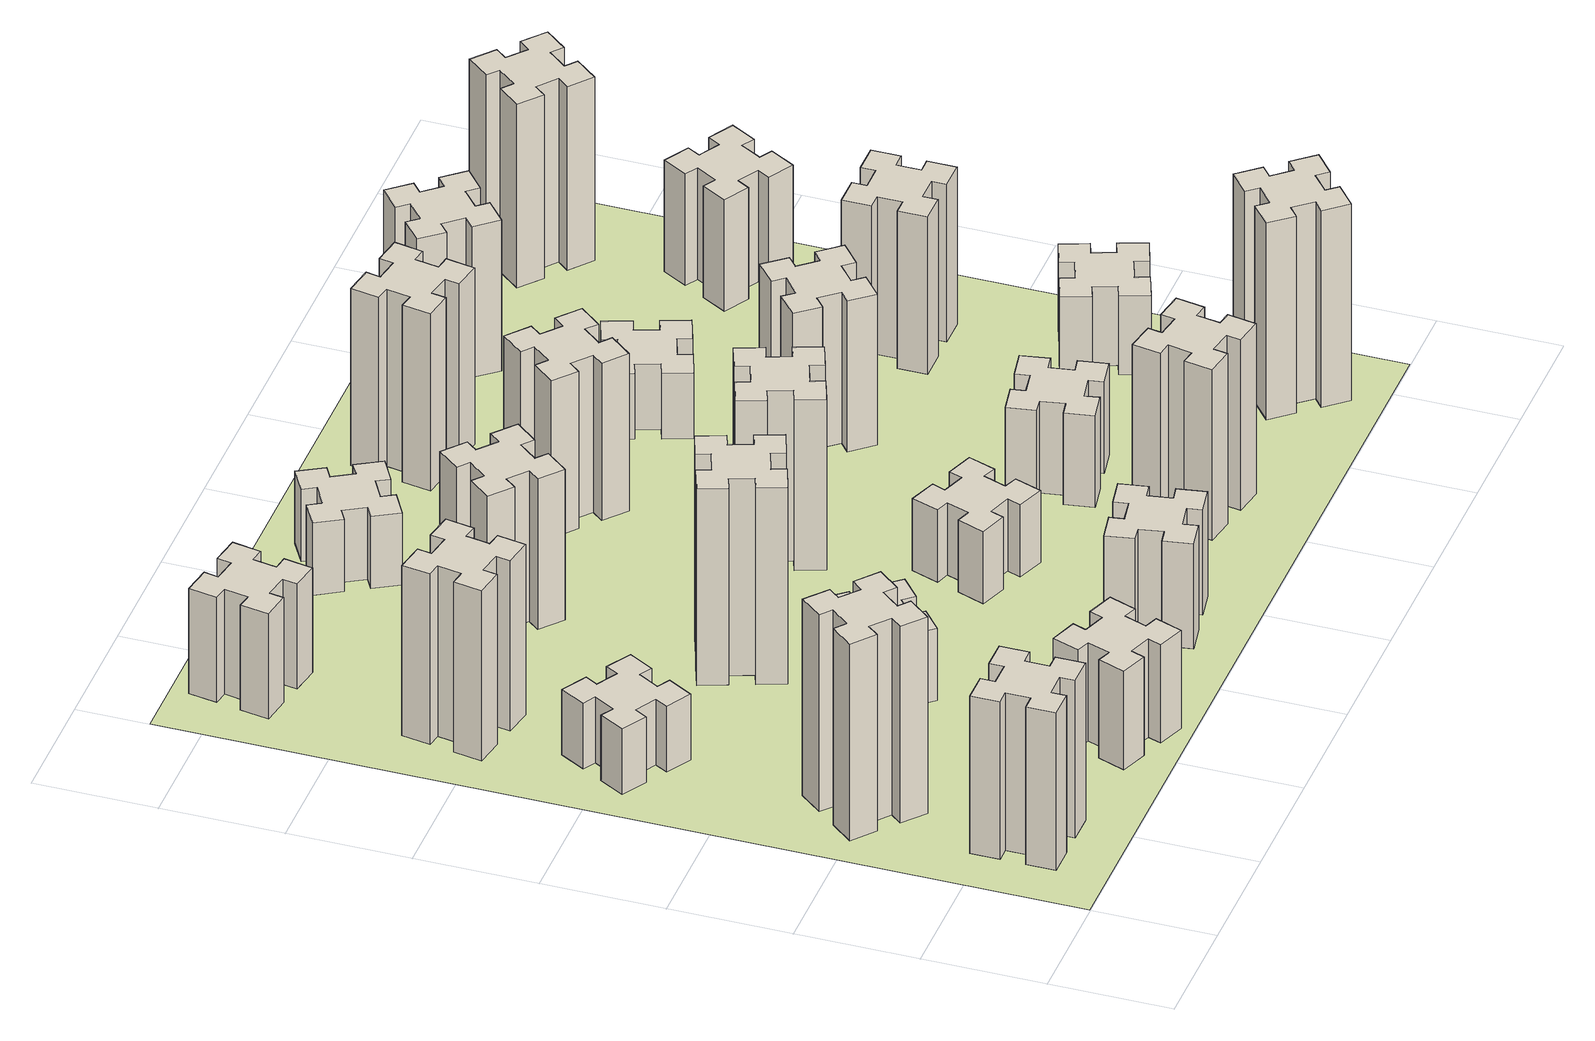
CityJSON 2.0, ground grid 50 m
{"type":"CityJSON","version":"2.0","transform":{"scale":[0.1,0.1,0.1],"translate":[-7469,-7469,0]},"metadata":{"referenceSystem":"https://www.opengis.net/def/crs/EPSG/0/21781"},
"CityObjects":{
"building1":{"type":"Building","attributes":{"class":"1000","function":"1000","usage":"1000","yearOfConstruction":2016,"roofType":"1000","measuredHeight":72,"storeysAboveGround":30,"storeysBelowGround":0},"geometry":[{"type":"Solid","lod":"1","boundaries":[[[[0,1,2,3,4,5,6,7,8,9,10,11,12,13,14,15,16,17,18,19]],[[17,16,20,21]],[[16,15,22,20]],[[15,14,23,22]],[[14,13,24,23]],[[13,12,25,24]],[[12,11,26,25]],[[11,10,27,26]],[[10,9,28,27]],[[9,8,29,28]],[[8,7,30,29]],[[7,6,31,30]],[[6,5,32,31]],[[5,4,33,32]],[[4,3,34,33]],[[3,2,35,34]],[[2,1,36,35]],[[1,0,37,36]],[[0,19,38,37]],[[19,18,39,38]],[[18,17,21,39]],[[24,25,26,27,28,29,30,31,32,33,34,35,36,37,38,39,21,20,22,23]]]]}]},
"building2":{"type":"Building","attributes":{"class":"1000","function":"1000","usage":"1000","yearOfConstruction":2016,"roofType":"1000","measuredHeight":90,"storeysAboveGround":30,"storeysBelowGround":0},"geometry":[{"type":"Solid","lod":"1","boundaries":[[[[40,41,42,43,44,45,46,47,48,49,50,51,52,53,54,55,56,57,58,59]],[[57,56,60,61]],[[56,55,62,60]],[[55,54,63,62]],[[54,53,64,63]],[[53,52,65,64]],[[52,51,66,65]],[[51,50,67,66]],[[50,49,68,67]],[[49,48,69,68]],[[48,47,70,69]],[[47,46,71,70]],[[46,45,72,71]],[[45,44,73,72]],[[44,43,74,73]],[[43,42,75,74]],[[42,41,76,75]],[[41,40,77,76]],[[40,59,78,77]],[[59,58,79,78]],[[58,57,61,79]],[[64,65,66,67,68,69,70,71,72,73,74,75,76,77,78,79,61,60,62,63]]]]}]},
"building3":{"type":"Building","attributes":{"class":"1000","function":"1000","usage":"1000","yearOfConstruction":2016,"roofType":"1000","measuredHeight":30,"storeysAboveGround":30,"storeysBelowGround":0},"geometry":[{"type":"Solid","lod":"1","boundaries":[[[[80,81,82,83,84,85,86,87,88,89,90,91,92,93,94,95,96,97,98,99]],[[97,96,100,101]],[[96,95,102,100]],[[95,94,103,102]],[[94,93,104,103]],[[93,92,105,104]],[[92,91,106,105]],[[91,90,107,106]],[[90,89,108,107]],[[89,88,109,108]],[[88,87,110,109]],[[87,86,111,110]],[[86,85,112,111]],[[85,84,113,112]],[[84,83,114,113]],[[83,82,115,114]],[[82,81,116,115]],[[81,80,117,116]],[[80,99,118,117]],[[99,98,119,118]],[[98,97,101,119]],[[104,105,106,107,108,109,110,111,112,113,114,115,116,117,118,119,101,100,102,103]]]]}]},
"building4":{"type":"Building","attributes":{"class":"1000","function":"1000","usage":"1000","yearOfConstruction":2016,"roofType":"1000","measuredHeight":78,"storeysAboveGround":30,"storeysBelowGround":0},"geometry":[{"type":"Solid","lod":"1","boundaries":[[[[120,121,122,123,124,125,126,127,128,129,130,131,132,133,134,135,136,137,138,139]],[[137,136,140,141]],[[136,135,142,140]],[[135,134,143,142]],[[134,133,144,143]],[[133,132,145,144]],[[132,131,146,145]],[[131,130,147,146]],[[130,129,148,147]],[[129,128,149,148]],[[128,127,150,149]],[[127,126,151,150]],[[126,125,152,151]],[[125,124,153,152]],[[124,123,154,153]],[[123,122,155,154]],[[122,121,156,155]],[[121,120,157,156]],[[120,139,158,157]],[[139,138,159,158]],[[138,137,141,159]],[[144,145,146,147,148,149,150,151,152,153,154,155,156,157,158,159,141,140,142,143]]]]}]},
"building5":{"type":"Building","attributes":{"class":"1000","function":"1000","usage":"1000","yearOfConstruction":2016,"roofType":"1000","measuredHeight":45,"storeysAboveGround":30,"storeysBelowGround":0},"geometry":[{"type":"Solid","lod":"1","boundaries":[[[[160,161,162,163,164,165,166,167,168,169,170,171,172,173,174,175,176,177,178,179]],[[177,176,180,181]],[[176,175,182,180]],[[175,174,183,182]],[[174,173,184,183]],[[173,172,185,184]],[[172,171,186,185]],[[171,170,187,186]],[[170,169,188,187]],[[169,168,189,188]],[[168,167,190,189]],[[167,166,191,190]],[[166,165,192,191]],[[165,164,193,192]],[[164,163,194,193]],[[163,162,195,194]],[[162,161,196,195]],[[161,160,197,196]],[[160,179,198,197]],[[179,178,199,198]],[[178,177,181,199]],[[184,185,186,187,188,189,190,191,192,193,194,195,196,197,198,199,181,180,182,183]]]]}]},
"building6":{"type":"Building","attributes":{"class":"1000","function":"1000","usage":"1000","yearOfConstruction":2016,"roofType":"1000","measuredHeight":48,"storeysAboveGround":30,"storeysBelowGround":0},"geometry":[{"type":"Solid","lod":"1","boundaries":[[[[200,201,202,203,204,205,206,207,208,209,210,211,212,213,214,215,216,217,218,219]],[[217,216,220,221]],[[216,215,222,220]],[[215,214,223,222]],[[214,213,224,223]],[[213,212,225,224]],[[212,211,226,225]],[[211,210,227,226]],[[210,209,228,227]],[[209,208,229,228]],[[208,207,230,229]],[[207,206,231,230]],[[206,205,232,231]],[[205,204,233,232]],[[204,203,234,233]],[[203,202,235,234]],[[202,201,236,235]],[[201,200,237,236]],[[200,219,238,237]],[[219,218,239,238]],[[218,217,221,239]],[[224,225,226,227,228,229,230,231,232,233,234,235,236,237,238,239,221,220,222,223]]]]}]},
"building7":{"type":"Building","attributes":{"class":"1000","function":"1000","usage":"1000","yearOfConstruction":2016,"roofType":"1000","measuredHeight":33,"storeysAboveGround":30,"storeysBelowGround":0},"geometry":[{"type":"Solid","lod":"1","boundaries":[[[[240,241,242,243,244,245,246,247,248,249,250,251,252,253,254,255,256,257,258,259]],[[257,256,260,261]],[[256,255,262,260]],[[255,254,263,262]],[[254,253,264,263]],[[253,252,265,264]],[[252,251,266,265]],[[251,250,267,266]],[[250,249,268,267]],[[249,248,269,268]],[[248,247,270,269]],[[247,246,271,270]],[[246,245,272,271]],[[245,244,273,272]],[[244,243,274,273]],[[243,242,275,274]],[[242,241,276,275]],[[241,240,277,276]],[[240,259,278,277]],[[259,258,279,278]],[[258,257,261,279]],[[264,265,266,267,268,269,270,271,272,273,274,275,276,277,278,279,261,260,262,263]]]]}]},
"building8":{"type":"Building","attributes":{"class":"1000","function":"1000","usage":"1000","yearOfConstruction":2016,"roofType":"1000","measuredHeight":90,"storeysAboveGround":30,"storeysBelowGround":0},"geometry":[{"type":"Solid","lod":"1","boundaries":[[[[280,281,282,283,284,285,286,287,288,289,290,291,292,293,294,295,296,297,298,299]],[[297,296,300,301]],[[296,295,302,300]],[[295,294,303,302]],[[294,293,304,303]],[[293,292,305,304]],[[292,291,306,305]],[[291,290,307,306]],[[290,289,308,307]],[[289,288,309,308]],[[288,287,310,309]],[[287,286,311,310]],[[286,285,312,311]],[[285,284,313,312]],[[284,283,314,313]],[[283,282,315,314]],[[282,281,316,315]],[[281,280,317,316]],[[280,299,318,317]],[[299,298,319,318]],[[298,297,301,319]],[[304,305,306,307,308,309,310,311,312,313,314,315,316,317,318,319,301,300,302,303]]]]}]},
"building9":{"type":"Building","attributes":{"class":"1000","function":"1000","usage":"1000","yearOfConstruction":2016,"roofType":"1000","measuredHeight":69,"storeysAboveGround":30,"storeysBelowGround":0},"geometry":[{"type":"Solid","lod":"1","boundaries":[[[[320,321,322,323,324,325,326,327,328,329,330,331,332,333,334,335,336,337,338,339]],[[337,336,340,341]],[[336,335,342,340]],[[335,334,343,342]],[[334,333,344,343]],[[333,332,345,344]],[[332,331,346,345]],[[331,330,347,346]],[[330,329,348,347]],[[329,328,349,348]],[[328,327,350,349]],[[327,326,351,350]],[[326,325,352,351]],[[325,324,353,352]],[[324,323,354,353]],[[323,322,355,354]],[[322,321,356,355]],[[321,320,357,356]],[[320,339,358,357]],[[339,338,359,358]],[[338,337,341,359]],[[344,345,346,347,348,349,350,351,352,353,354,355,356,357,358,359,341,340,342,343]]]]}]},
"building10":{"type":"Building","attributes":{"class":"1000","function":"1000","usage":"1000","yearOfConstruction":2016,"roofType":"1000","measuredHeight":48,"storeysAboveGround":30,"storeysBelowGround":0},"geometry":[{"type":"Solid","lod":"1","boundaries":[[[[360,361,362,363,364,365,366,367,368,369,370,371,372,373,374,375,376,377,378,379]],[[377,376,380,381]],[[376,375,382,380]],[[375,374,383,382]],[[374,373,384,383]],[[373,372,385,384]],[[372,371,386,385]],[[371,370,387,386]],[[370,369,388,387]],[[369,368,389,388]],[[368,367,390,389]],[[367,366,391,390]],[[366,365,392,391]],[[365,364,393,392]],[[364,363,394,393]],[[363,362,395,394]],[[362,361,396,395]],[[361,360,397,396]],[[360,379,398,397]],[[379,378,399,398]],[[378,377,381,399]],[[384,385,386,387,388,389,390,391,392,393,394,395,396,397,398,399,381,380,382,383]]]]}]},
"building11":{"type":"Building","attributes":{"class":"1000","function":"1000","usage":"1000","yearOfConstruction":2016,"roofType":"1000","measuredHeight":33,"storeysAboveGround":30,"storeysBelowGround":0},"geometry":[{"type":"Solid","lod":"1","boundaries":[[[[400,401,402,403,404,405,406,407,408,409,410,411,412,413,414,415,416,417,418,419]],[[417,416,420,421]],[[416,415,422,420]],[[415,414,423,422]],[[414,413,424,423]],[[413,412,425,424]],[[412,411,426,425]],[[411,410,427,426]],[[410,409,428,427]],[[409,408,429,428]],[[408,407,430,429]],[[407,406,431,430]],[[406,405,432,431]],[[405,404,433,432]],[[404,403,434,433]],[[403,402,435,434]],[[402,401,436,435]],[[401,400,437,436]],[[400,419,438,437]],[[419,418,439,438]],[[418,417,421,439]],[[424,425,426,427,428,429,430,431,432,433,434,435,436,437,438,439,421,420,422,423]]]]}]},
"building12":{"type":"Building","attributes":{"class":"1000","function":"1000","usage":"1000","yearOfConstruction":2016,"roofType":"1000","measuredHeight":33,"storeysAboveGround":30,"storeysBelowGround":0},"geometry":[{"type":"Solid","lod":"1","boundaries":[[[[440,441,442,443,444,445,446,447,448,449,450,451,452,453,454,455,456,457,458,459]],[[457,456,460,461]],[[456,455,462,460]],[[455,454,463,462]],[[454,453,464,463]],[[453,452,465,464]],[[452,451,466,465]],[[451,450,467,466]],[[450,449,468,467]],[[449,448,469,468]],[[448,447,470,469]],[[447,446,471,470]],[[446,445,472,471]],[[445,444,473,472]],[[444,443,474,473]],[[443,442,475,474]],[[442,441,476,475]],[[441,440,477,476]],[[440,459,478,477]],[[459,458,479,478]],[[458,457,461,479]],[[464,465,466,467,468,469,470,471,472,473,474,475,476,477,478,479,461,460,462,463]]]]}]},
"building13":{"type":"Building","attributes":{"class":"1000","function":"1000","usage":"1000","yearOfConstruction":2016,"roofType":"1000","measuredHeight":78,"storeysAboveGround":30,"storeysBelowGround":0},"geometry":[{"type":"Solid","lod":"1","boundaries":[[[[480,481,482,483,484,485,486,487,488,489,490,491,492,493,494,495,496,497,498,499]],[[497,496,500,501]],[[496,495,502,500]],[[495,494,503,502]],[[494,493,504,503]],[[493,492,505,504]],[[492,491,506,505]],[[491,490,507,506]],[[490,489,508,507]],[[489,488,509,508]],[[488,487,510,509]],[[487,486,511,510]],[[486,485,512,511]],[[485,484,513,512]],[[484,483,514,513]],[[483,482,515,514]],[[482,481,516,515]],[[481,480,517,516]],[[480,499,518,517]],[[499,498,519,518]],[[498,497,501,519]],[[504,505,506,507,508,509,510,511,512,513,514,515,516,517,518,519,501,500,502,503]]]]}]},
"building14":{"type":"Building","attributes":{"class":"1000","function":"1000","usage":"1000","yearOfConstruction":2016,"roofType":"1000","measuredHeight":72,"storeysAboveGround":30,"storeysBelowGround":0},"geometry":[{"type":"Solid","lod":"1","boundaries":[[[[520,521,522,523,524,525,526,527,528,529,530,531,532,533,534,535,536,537,538,539]],[[537,536,540,541]],[[536,535,542,540]],[[535,534,543,542]],[[534,533,544,543]],[[533,532,545,544]],[[532,531,546,545]],[[531,530,547,546]],[[530,529,548,547]],[[529,528,549,548]],[[528,527,550,549]],[[527,526,551,550]],[[526,525,552,551]],[[525,524,553,552]],[[524,523,554,553]],[[523,522,555,554]],[[522,521,556,555]],[[521,520,557,556]],[[520,539,558,557]],[[539,538,559,558]],[[538,537,541,559]],[[544,545,546,547,548,549,550,551,552,553,554,555,556,557,558,559,541,540,542,543]]]]}]},
"building15":{"type":"Building","attributes":{"class":"1000","function":"1000","usage":"1000","yearOfConstruction":2016,"roofType":"1000","measuredHeight":78,"storeysAboveGround":30,"storeysBelowGround":0},"geometry":[{"type":"Solid","lod":"1","boundaries":[[[[560,561,562,563,564,565,566,567,568,569,570,571,572,573,574,575,576,577,578,579]],[[577,576,580,581]],[[576,575,582,580]],[[575,574,583,582]],[[574,573,584,583]],[[573,572,585,584]],[[572,571,586,585]],[[571,570,587,586]],[[570,569,588,587]],[[569,568,589,588]],[[568,567,590,589]],[[567,566,591,590]],[[566,565,592,591]],[[565,564,593,592]],[[564,563,594,593]],[[563,562,595,594]],[[562,561,596,595]],[[561,560,597,596]],[[560,579,598,597]],[[579,578,599,598]],[[578,577,581,599]],[[584,585,586,587,588,589,590,591,592,593,594,595,596,597,598,599,581,580,582,583]]]]}]},
"building16":{"type":"Building","attributes":{"class":"1000","function":"1000","usage":"1000","yearOfConstruction":2016,"roofType":"1000","measuredHeight":42,"storeysAboveGround":30,"storeysBelowGround":0},"geometry":[{"type":"Solid","lod":"1","boundaries":[[[[600,601,602,603,604,605,606,607,608,609,610,611,612,613,614,615,616,617,618,619]],[[617,616,620,621]],[[616,615,622,620]],[[615,614,623,622]],[[614,613,624,623]],[[613,612,625,624]],[[612,611,626,625]],[[611,610,627,626]],[[610,609,628,627]],[[609,608,629,628]],[[608,607,630,629]],[[607,606,631,630]],[[606,605,632,631]],[[605,604,633,632]],[[604,603,634,633]],[[603,602,635,634]],[[602,601,636,635]],[[601,600,637,636]],[[600,619,638,637]],[[619,618,639,638]],[[618,617,621,639]],[[624,625,626,627,628,629,630,631,632,633,634,635,636,637,638,639,621,620,622,623]]]]}]},
"building17":{"type":"Building","attributes":{"class":"1000","function":"1000","usage":"1000","yearOfConstruction":2016,"roofType":"1000","measuredHeight":81,"storeysAboveGround":30,"storeysBelowGround":0},"geometry":[{"type":"Solid","lod":"1","boundaries":[[[[640,641,642,643,644,645,646,647,648,649,650,651,652,653,654,655,656,657,658,659]],[[657,656,660,661]],[[656,655,662,660]],[[655,654,663,662]],[[654,653,664,663]],[[653,652,665,664]],[[652,651,666,665]],[[651,650,667,666]],[[650,649,668,667]],[[649,648,669,668]],[[648,647,670,669]],[[647,646,671,670]],[[646,645,672,671]],[[645,644,673,672]],[[644,643,674,673]],[[643,642,675,674]],[[642,641,676,675]],[[641,640,677,676]],[[640,659,678,677]],[[659,658,679,678]],[[658,657,661,679]],[[664,665,666,667,668,669,670,671,672,673,674,675,676,677,678,679,661,660,662,663]]]]}]},
"building18":{"type":"Building","attributes":{"class":"1000","function":"1000","usage":"1000","yearOfConstruction":2016,"roofType":"1000","measuredHeight":69,"storeysAboveGround":30,"storeysBelowGround":0},"geometry":[{"type":"Solid","lod":"1","boundaries":[[[[680,681,682,683,684,685,686,687,688,689,690,691,692,693,694,695,696,697,698,699]],[[697,696,700,701]],[[696,695,702,700]],[[695,694,703,702]],[[694,693,704,703]],[[693,692,705,704]],[[692,691,706,705]],[[691,690,707,706]],[[690,689,708,707]],[[689,688,709,708]],[[688,687,710,709]],[[687,686,711,710]],[[686,685,712,711]],[[685,684,713,712]],[[684,683,714,713]],[[683,682,715,714]],[[682,681,716,715]],[[681,680,717,716]],[[680,699,718,717]],[[699,698,719,718]],[[698,697,701,719]],[[704,705,706,707,708,709,710,711,712,713,714,715,716,717,718,719,701,700,702,703]]]]}]},
"building19":{"type":"Building","attributes":{"class":"1000","function":"1000","usage":"1000","yearOfConstruction":2016,"roofType":"1000","measuredHeight":30,"storeysAboveGround":30,"storeysBelowGround":0},"geometry":[{"type":"Solid","lod":"1","boundaries":[[[[720,721,722,723,724,725,726,727,728,729,730,731,732,733,734,735,736,737,738,739]],[[737,736,740,741]],[[736,735,742,740]],[[735,734,743,742]],[[734,733,744,743]],[[733,732,745,744]],[[732,731,746,745]],[[731,730,747,746]],[[730,729,748,747]],[[729,728,749,748]],[[728,727,750,749]],[[727,726,751,750]],[[726,725,752,751]],[[725,724,753,752]],[[724,723,754,753]],[[723,722,755,754]],[[722,721,756,755]],[[721,720,757,756]],[[720,739,758,757]],[[739,738,759,758]],[[738,737,741,759]],[[744,745,746,747,748,749,750,751,752,753,754,755,756,757,758,759,741,740,742,743]]]]}]},
"building20":{"type":"Building","attributes":{"class":"1000","function":"1000","usage":"1000","yearOfConstruction":2016,"roofType":"1000","measuredHeight":90,"storeysAboveGround":30,"storeysBelowGround":0},"geometry":[{"type":"Solid","lod":"1","boundaries":[[[[760,761,762,763,764,765,766,767,768,769,770,771,772,773,774,775,776,777,778,779]],[[777,776,780,781]],[[776,775,782,780]],[[775,774,783,782]],[[774,773,784,783]],[[773,772,785,784]],[[772,771,786,785]],[[771,770,787,786]],[[770,769,788,787]],[[769,768,789,788]],[[768,767,790,789]],[[767,766,791,790]],[[766,765,792,791]],[[765,764,793,792]],[[764,763,794,793]],[[763,762,795,794]],[[762,761,796,795]],[[761,760,797,796]],[[760,779,798,797]],[[779,778,799,798]],[[778,777,781,799]],[[784,785,786,787,788,789,790,791,792,793,794,795,796,797,798,799,781,780,782,783]]]]}]},
"building21":{"type":"Building","attributes":{"class":"1000","function":"1000","usage":"1000","yearOfConstruction":2016,"roofType":"1000","measuredHeight":69,"storeysAboveGround":30,"storeysBelowGround":0},"geometry":[{"type":"Solid","lod":"1","boundaries":[[[[800,801,802,803,804,805,806,807,808,809,810,811,812,813,814,815,816,817,818,819]],[[817,816,820,821]],[[816,815,822,820]],[[815,814,823,822]],[[814,813,824,823]],[[813,812,825,824]],[[812,811,826,825]],[[811,810,827,826]],[[810,809,828,827]],[[809,808,829,828]],[[808,807,830,829]],[[807,806,831,830]],[[806,805,832,831]],[[805,804,833,832]],[[804,803,834,833]],[[803,802,835,834]],[[802,801,836,835]],[[801,800,837,836]],[[800,819,838,837]],[[819,818,839,838]],[[818,817,821,839]],[[824,825,826,827,828,829,830,831,832,833,834,835,836,837,838,839,821,820,822,823]]]]}]},
"building22":{"type":"Building","attributes":{"class":"1000","function":"1000","usage":"1000","yearOfConstruction":2016,"roofType":"1000","measuredHeight":36,"storeysAboveGround":30,"storeysBelowGround":0},"geometry":[{"type":"Solid","lod":"1","boundaries":[[[[840,841,842,843,844,845,846,847,848,849,850,851,852,853,854,855,856,857,858,859]],[[857,856,860,861]],[[856,855,862,860]],[[855,854,863,862]],[[854,853,864,863]],[[853,852,865,864]],[[852,851,866,865]],[[851,850,867,866]],[[850,849,868,867]],[[849,848,869,868]],[[848,847,870,869]],[[847,846,871,870]],[[846,845,872,871]],[[845,844,873,872]],[[844,843,874,873]],[[843,842,875,874]],[[842,841,876,875]],[[841,840,877,876]],[[840,859,878,877]],[[859,858,879,878]],[[858,857,861,879]],[[864,865,866,867,868,869,870,871,872,873,874,875,876,877,878,879,861,860,862,863]]]]}]},
"building23":{"type":"Building","attributes":{"class":"1000","function":"1000","usage":"1000","yearOfConstruction":2016,"roofType":"1000","measuredHeight":72,"storeysAboveGround":30,"storeysBelowGround":0},"geometry":[{"type":"Solid","lod":"1","boundaries":[[[[880,881,882,883,884,885,886,887,888,889,890,891,892,893,894,895,896,897,898,899]],[[897,896,900,901]],[[896,895,902,900]],[[895,894,903,902]],[[894,893,904,903]],[[893,892,905,904]],[[892,891,906,905]],[[891,890,907,906]],[[890,889,908,907]],[[889,888,909,908]],[[888,887,910,909]],[[887,886,911,910]],[[886,885,912,911]],[[885,884,913,912]],[[884,883,914,913]],[[883,882,915,914]],[[882,881,916,915]],[[881,880,917,916]],[[880,899,918,917]],[[899,898,919,918]],[[898,897,901,919]],[[904,905,906,907,908,909,910,911,912,913,914,915,916,917,918,919,901,900,902,903]]]]}]},
"building24":{"type":"Building","attributes":{"class":"1000","function":"1000","usage":"1000","yearOfConstruction":2016,"roofType":"1000","measuredHeight":51,"storeysAboveGround":30,"storeysBelowGround":0},"geometry":[{"type":"Solid","lod":"1","boundaries":[[[[920,921,922,923,924,925,926,927,928,929,930,931,932,933,934,935,936,937,938,939]],[[937,936,940,941]],[[936,935,942,940]],[[935,934,943,942]],[[934,933,944,943]],[[933,932,945,944]],[[932,931,946,945]],[[931,930,947,946]],[[930,929,948,947]],[[929,928,949,948]],[[928,927,950,949]],[[927,926,951,950]],[[926,925,952,951]],[[925,924,953,952]],[[924,923,954,953]],[[923,922,955,954]],[[922,921,956,955]],[[921,920,957,956]],[[920,939,958,957]],[[939,938,959,958]],[[938,937,941,959]],[[944,945,946,947,948,949,950,951,952,953,954,955,956,957,958,959,941,940,942,943]]]]}]},
"building25":{"type":"Building","attributes":{"class":"1000","function":"1000","usage":"1000","yearOfConstruction":2016,"roofType":"1000","measuredHeight":84,"storeysAboveGround":30,"storeysBelowGround":0},"geometry":[{"type":"Solid","lod":"1","boundaries":[[[[960,961,962,963,964,965,966,967,968,969,970,971,972,973,974,975,976,977,978,979]],[[977,976,980,981]],[[976,975,982,980]],[[975,974,983,982]],[[974,973,984,983]],[[973,972,985,984]],[[972,971,986,985]],[[971,970,987,986]],[[970,969,988,987]],[[969,968,989,988]],[[968,967,990,989]],[[967,966,991,990]],[[966,965,992,991]],[[965,964,993,992]],[[964,963,994,993]],[[963,962,995,994]],[[962,961,996,995]],[[961,960,997,996]],[[960,979,998,997]],[[979,978,999,998]],[[978,977,981,999]],[[984,985,986,987,988,989,990,991,992,993,994,995,996,997,998,999,981,980,982,983]]]]}]},
"landuse1":{"type":"LandUse","attributes":{"name":"plot1","function":"1010"},"geometry":[{"type":"MultiSurface","lod":"1","boundaries":[[[1000,1001,1002,1003]]]}]}
},
"vertices":[
[325,265,0],[425,265,0],[425,205,0],[545,205,0],[545,325,0],[485,325,0],[485,425,0],[545,425,0],[545,545,0],[425,545,0],[425,485,0],[325,485,0],[325,545,0],[205,545,0],[205,425,0],[265,425,0],[265,325,0],[205,325,0],[205,205,0],[325,205,0],[265,325,720],[205,325,720],[265,425,720],[205,425,720],[205,545,720],[325,545,720],[325,485,720],[425,485,720],[425,545,720],[545,545,720],[545,425,720],[485,425,720],[485,325,720],[545,325,720],[545,205,720],[425,205,720],[425,265,720],[325,265,720],[325,205,720],[205,205,720],
[484,1067,0],[408,1132,0],[446,1178,0],[354,1255,0],[277,1163,0],[323,1124,0],[259,1048,0],[213,1086,0],[136,994,0],[228,917,0],[266,963,0],[343,899,0],[304,853,0],[396,776,0],[473,868,0],[427,906,0],[492,983,0],[538,944,0],[615,1036,0],[523,1113,0],[492,983,900],[538,944,900],[427,906,900],[473,868,900],[396,776,900],[304,853,900],[343,899,900],[266,963,900],[228,917,900],[136,994,900],[213,1086,900],[259,1048,900],[323,1124,900],[277,1163,900],[354,1255,900],[446,1178,900],[408,1132,900],[484,1067,900],[523,1113,900],[615,1036,900],
[277,1885,0],[364,1835,0],[334,1783,0],[438,1723,0],[498,1827,0],[446,1857,0],[496,1944,0],[548,1914,0],[608,2018,0],[504,2078,0],[474,2026,0],[387,2076,0],[417,2128,0],[313,2188,0],[253,2084,0],[305,2054,0],[255,1967,0],[203,1997,0],[143,1893,0],[247,1833,0],[255,1967,300],[203,1997,300],[305,2054,300],[253,2084,300],[313,2188,300],[417,2128,300],[387,2076,300],[474,2026,300],[504,2078,300],[608,2018,300],[548,1914,300],[496,1944,300],[446,1857,300],[498,1827,300],[438,1723,300],[334,1783,300],[364,1835,300],[277,1885,300],[247,1833,300],[143,1893,300],
[475,2527,0],[492,2625,0],[551,2615,0],[572,2733,0],[454,2754,0],[444,2695,0],[345,2712,0],[356,2771,0],[237,2792,0],[217,2674,0],[276,2664,0],[258,2565,0],[199,2576,0],[178,2457,0],[297,2437,0],[307,2496,0],[405,2478,0],[395,2419,0],[513,2398,0],[534,2517,0],[405,2478,780],[395,2419,780],[307,2496,780],[297,2437,780],[178,2457,780],[199,2576,780],[258,2565,780],[276,2664,780],[217,2674,780],[237,2792,780],[356,2771,780],[345,2712,780],[444,2695,780],[454,2754,780],[572,2733,780],[551,2615,780],[492,2625,780],[475,2527,780],[534,2517,780],[513,2398,780],
[1200,362,0],[1106,396,0],[1127,452,0],[1014,493,0],[973,380,0],[1029,360,0],[995,266,0],[939,287,0],[897,174,0],[1010,133,0],[1031,189,0],[1125,155,0],[1104,99,0],[1217,57,0],[1258,170,0],[1202,191,0],[1236,285,0],[1292,264,0],[1333,377,0],[1220,418,0],[1236,285,450],[1292,264,450],[1202,191,450],[1258,170,450],[1217,57,450],[1104,99,450],[1125,155,450],[1031,189,450],[1010,133,450],[897,174,450],[939,287,450],[995,266,450],[1029,360,450],[973,380,450],[1014,493,450],[1127,452,450],[1106,396,450],[1200,362,450],[1220,418,450],[1333,377,450],
[444,3535,0],[345,3552,0],[356,3611,0],[237,3632,0],[217,3514,0],[276,3504,0],[258,3405,0],[199,3416,0],[178,3297,0],[297,3277,0],[307,3336,0],[405,3318,0],[395,3259,0],[513,3238,0],[534,3357,0],[475,3367,0],[492,3465,0],[551,3455,0],[572,3573,0],[454,3594,0],[492,3465,480],[551,3455,480],[475,3367,480],[534,3357,480],[513,3238,480],[395,3259,480],[405,3318,480],[307,3336,480],[297,3277,480],[178,3297,480],[199,3416,480],[258,3405,480],[276,3504,480],[217,3514,480],[237,3632,480],[356,3611,480],[345,3552,480],[444,3535,480],[454,3594,480],[572,3573,480],
[1083,1332,0],[1006,1267,0],[968,1313,0],[876,1236,0],[953,1144,0],[999,1183,0],[1063,1106,0],[1017,1068,0],[1094,976,0],[1186,1053,0],[1148,1099,0],[1224,1163,0],[1263,1117,0],[1355,1194,0],[1278,1286,0],[1232,1248,0],[1167,1324,0],[1213,1363,0],[1136,1455,0],[1044,1378,0],[1167,1324,330],[1213,1363,330],[1232,1248,330],[1278,1286,330],[1355,1194,330],[1263,1117,330],[1224,1163,330],[1148,1099,330],[1186,1053,330],[1094,976,330],[1017,1068,330],[1063,1106,330],[999,1183,330],[953,1144,330],[876,1236,330],[968,1313,330],[1006,1267,330],[1083,1332,330],[1044,1378,330],[1136,1455,330],
[1236,1746,0],[1202,1840,0],[1258,1860,0],[1217,1973,0],[1104,1932,0],[1125,1876,0],[1031,1842,0],[1010,1898,0],[897,1857,0],[939,1744,0],[995,1765,0],[1029,1671,0],[973,1650,0],[1014,1537,0],[1127,1579,0],[1106,1635,0],[1200,1669,0],[1220,1613,0],[1333,1654,0],[1292,1767,0],[1200,1669,900],[1220,1613,900],[1106,1635,900],[1127,1579,900],[1014,1537,900],[973,1650,900],[1029,1671,900],[995,1765,900],[939,1744,900],[897,1857,900],[1010,1898,900],[1031,1842,900],[1125,1876,900],[1104,1932,900],[1217,1973,900],[1258,1860,900],[1202,1840,900],[1236,1746,900],[1292,1767,900],[1333,1654,900],
[1167,2586,0],[1232,2663,0],[1278,2624,0],[1355,2716,0],[1263,2793,0],[1224,2747,0],[1148,2812,0],[1186,2858,0],[1094,2935,0],[1017,2843,0],[1063,2804,0],[999,2728,0],[953,2766,0],[876,2674,0],[968,2597,0],[1006,2643,0],[1083,2579,0],[1044,2533,0],[1136,2456,0],[1213,2548,0],[1083,2579,690],[1044,2533,690],[1006,2643,690],[968,2597,690],[876,2674,690],[953,2766,690],[999,2728,690],[1063,2804,690],[1017,2843,690],[1094,2935,690],[1186,2858,690],[1148,2812,690],[1224,2747,690],[1263,2793,690],[1355,2716,690],[1278,2624,690],[1232,2663,690],[1167,2586,690],[1213,2548,690],[1136,2456,690],
[1738,405,0],[1756,307,0],[1697,297,0],[1717,178,0],[1836,199,0],[1825,258,0],[1924,276,0],[1934,217,0],[2052,237,0],[2031,356,0],[1972,345,0],[1955,444,0],[2014,454,0],[1993,572,0],[1875,551,0],[1885,492,0],[1787,475,0],[1777,534,0],[1658,513,0],[1679,395,0],[1787,475,480],[1777,534,480],[1885,492,480],[1875,551,480],[1993,572,480],[2014,454,480],[1955,444,480],[1972,345,480],[2031,356,480],[2052,237,480],[1934,217,480],[1924,276,480],[1825,258,480],[1836,199,480],[1717,178,480],[1697,297,480],[1756,307,480],[1738,405,480],[1679,395,480],[1658,513,480],
[1336,3347,0],[1286,3434,0],[1338,3464,0],[1278,3568,0],[1174,3508,0],[1204,3456,0],[1117,3406,0],[1087,3458,0],[983,3398,0],[1043,3294,0],[1095,3324,0],[1145,3237,0],[1093,3207,0],[1153,3103,0],[1257,3163,0],[1227,3215,0],[1314,3265,0],[1344,3213,0],[1448,3273,0],[1388,3377,0],[1314,3265,330],[1344,3213,330],[1227,3215,330],[1257,3163,330],[1153,3103,330],[1093,3207,330],[1145,3237,330],[1095,3324,330],[1043,3294,330],[983,3398,330],[1087,3458,330],[1117,3406,330],[1204,3456,330],[1174,3508,330],[1278,3568,330],[1338,3464,330],[1286,3434,330],[1336,3347,330],[1388,3377,330],[1448,3273,330],
[1871,1029,0],[1965,995,0],[1944,939,0],[2057,897,0],[2098,1010,0],[2042,1031,0],[2076,1125,0],[2132,1104,0],[2173,1217,0],[2060,1258,0],[2040,1202,0],[1946,1236,0],[1967,1292,0],[1854,1333,0],[1813,1220,0],[1869,1200,0],[1835,1106,0],[1779,1127,0],[1737,1014,0],[1850,973,0],[1835,1106,330],[1779,1127,330],[1869,1200,330],[1813,1220,330],[1854,1333,330],[1967,1292,330],[1946,1236,330],[2040,1202,330],[2060,1258,330],[2173,1217,330],[2132,1104,330],[2076,1125,330],[2042,1031,330],[2098,1010,330],[2057,897,330],[1944,939,330],[1965,995,330],[1871,1029,330],[1850,973,330],[1737,1014,330],
[1976,1846,0],[1942,1940,0],[1998,1960,0],[1957,2073,0],[1844,2032,0],[1865,1976,0],[1771,1942,0],[1750,1998,0],[1637,1957,0],[1679,1844,0],[1735,1865,0],[1769,1771,0],[1713,1750,0],[1754,1637,0],[1867,1679,0],[1846,1735,0],[1940,1769,0],[1960,1713,0],[2073,1754,0],[2032,1867,0],[1940,1769,780],[1960,1713,780],[1846,1735,780],[1867,1679,780],[1754,1637,780],[1713,1750,780],[1769,1771,780],[1735,1865,780],[1679,1844,780],[1637,1957,780],[1750,1998,780],[1771,1942,780],[1865,1976,780],[1844,2032,780],[1957,2073,780],[1998,1960,780],[1942,1940,780],[1976,1846,780],[2032,1867,780],[2073,1754,780],
[1907,2586,0],[1972,2663,0],[2018,2624,0],[2095,2716,0],[2003,2793,0],[1964,2747,0],[1888,2812,0],[1926,2858,0],[1834,2935,0],[1757,2843,0],[1803,2804,0],[1739,2728,0],[1693,2766,0],[1616,2674,0],[1708,2597,0],[1746,2643,0],[1823,2579,0],[1784,2533,0],[1876,2456,0],[1953,2548,0],[1823,2579,720],[1784,2533,720],[1746,2643,720],[1708,2597,720],[1616,2674,720],[1693,2766,720],[1739,2728,720],[1803,2804,720],[1757,2843,720],[1834,2935,720],[1926,2858,720],[1888,2812,720],[1964,2747,720],[2003,2793,720],[2095,2716,720],[2018,2624,720],[1972,2663,720],[1907,2586,720],[1953,2548,720],[1876,2456,720],
[2496,544,0],[2478,445,0],[2419,456,0],[2398,337,0],[2517,317,0],[2527,376,0],[2625,358,0],[2615,299,0],[2733,278,0],[2754,397,0],[2695,407,0],[2712,505,0],[2771,495,0],[2792,613,0],[2674,634,0],[2664,575,0],[2565,592,0],[2576,651,0],[2457,672,0],[2437,554,0],[2565,592,780],[2576,651,780],[2664,575,780],[2674,634,780],[2792,613,780],[2771,495,780],[2712,505,780],[2695,407,780],[2754,397,780],[2733,278,780],[2615,299,780],[2625,358,780],[2527,376,780],[2517,317,780],[2398,337,780],[2419,456,780],[2478,445,780],[2496,544,780],[2437,554,780],[2457,672,780],
[2625,1132,0],[2527,1115,0],[2517,1174,0],[2398,1153,0],[2419,1035,0],[2478,1045,0],[2496,947,0],[2437,937,0],[2457,818,0],[2576,839,0],[2565,898,0],[2664,916,0],[2674,857,0],[2792,877,0],[2771,996,0],[2712,985,0],[2695,1084,0],[2754,1094,0],[2733,1212,0],[2615,1191,0],[2695,1084,420],[2754,1094,420],[2712,985,420],[2771,996,420],[2792,877,420],[2674,857,420],[2664,916,420],[2565,898,420],[2576,839,420],[2457,818,420],[2437,937,420],[2496,947,420],[2478,1045,420],[2419,1035,420],[2398,1153,420],[2517,1174,420],[2527,1115,420],[2625,1132,420],[2615,1191,420],[2733,1212,420],
[1887,3236,0],[1985,3218,0],[1975,3159,0],[2093,3138,0],[2114,3257,0],[2055,3267,0],[2072,3365,0],[2131,3355,0],[2152,3473,0],[2034,3494,0],[2024,3435,0],[1925,3452,0],[1936,3511,0],[1817,3532,0],[1797,3414,0],[1856,3404,0],[1838,3305,0],[1779,3316,0],[1758,3197,0],[1877,3177,0],[1838,3305,810],[1779,3316,810],[1856,3404,810],[1797,3414,810],[1817,3532,810],[1936,3511,810],[1925,3452,810],[2024,3435,810],[2034,3494,810],[2152,3473,810],[2131,3355,810],[2072,3365,810],[2055,3267,810],[2114,3257,810],[2093,3138,810],[1975,3159,810],[1985,3218,810],[1887,3236,810],[1877,3177,810],[1758,3197,810],
[2628,1839,0],[2704,1903,0],[2743,1857,0],[2835,1934,0],[2758,2026,0],[2712,1988,0],[2647,2064,0],[2693,2103,0],[2616,2195,0],[2524,2118,0],[2563,2072,0],[2486,2007,0],[2448,2053,0],[2356,1976,0],[2433,1884,0],[2479,1923,0],[2543,1846,0],[2497,1808,0],[2574,1716,0],[2666,1793,0],[2543,1846,690],[2497,1808,690],[2479,1923,690],[2433,1884,690],[2356,1976,690],[2448,2053,690],[2486,2007,690],[2563,2072,690],[2524,2118,690],[2616,2195,690],[2693,2103,690],[2647,2064,690],[2712,1988,690],[2758,2026,690],[2835,1934,690],[2743,1857,690],[2704,1903,690],[2628,1839,690],[2666,1793,690],[2574,1716,690],
[2375,2605,0],[2409,2511,0],[2353,2490,0],[2394,2377,0],[2507,2419,0],[2486,2475,0],[2580,2509,0],[2600,2453,0],[2713,2494,0],[2672,2607,0],[2616,2586,0],[2582,2680,0],[2638,2700,0],[2597,2813,0],[2484,2772,0],[2505,2716,0],[2411,2682,0],[2390,2738,0],[2277,2697,0],[2319,2584,0],[2411,2682,300],[2390,2738,300],[2505,2716,300],[2484,2772,300],[2597,2813,300],[2638,2700,300],[2582,2680,300],[2616,2586,300],[2672,2607,300],[2713,2494,300],[2600,2453,300],[2580,2509,300],[2486,2475,300],[2507,2419,300],[2394,2377,300],[2353,2490,300],[2409,2511,300],[2375,2605,300],[2319,2584,300],[2277,2697,300],
[3468,259,0],[3544,323,0],[3583,277,0],[3675,354,0],[3598,446,0],[3552,408,0],[3487,484,0],[3533,523,0],[3456,615,0],[3364,538,0],[3403,492,0],[3326,427,0],[3288,473,0],[3196,396,0],[3273,304,0],[3319,343,0],[3383,266,0],[3337,228,0],[3414,136,0],[3506,213,0],[3383,266,900],[3337,228,900],[3319,343,900],[3273,304,900],[3196,396,900],[3288,473,900],[3326,427,900],[3403,492,900],[3364,538,900],[3456,615,900],[3533,523,900],[3487,484,900],[3552,408,900],[3598,446,900],[3675,354,900],[3583,277,900],[3544,323,900],[3468,259,900],[3506,213,900],[3414,136,900],
[2628,3319,0],[2704,3383,0],[2743,3337,0],[2835,3414,0],[2758,3506,0],[2712,3468,0],[2647,3544,0],[2693,3583,0],[2616,3675,0],[2524,3598,0],[2563,3552,0],[2486,3487,0],[2448,3533,0],[2356,3456,0],[2433,3364,0],[2479,3403,0],[2543,3326,0],[2497,3288,0],[2574,3196,0],[2666,3273,0],[2543,3326,690],[2497,3288,690],[2479,3403,690],[2433,3364,690],[2356,3456,690],[2448,3533,690],[2486,3487,690],[2563,3552,690],[2524,3598,690],[2616,3675,690],[2693,3583,690],[2647,3544,690],[2712,3468,690],[2758,3506,690],[2835,3414,690],[2743,3337,690],[2704,3383,690],[2628,3319,690],[2666,3273,690],[2574,3196,690],
[3556,1106,0],[3522,1200,0],[3578,1220,0],[3537,1333,0],[3424,1292,0],[3445,1236,0],[3351,1202,0],[3330,1258,0],[3217,1217,0],[3259,1104,0],[3315,1125,0],[3349,1031,0],[3293,1010,0],[3334,897,0],[3447,939,0],[3426,995,0],[3520,1029,0],[3540,973,0],[3653,1014,0],[3612,1127,0],[3520,1029,360],[3540,973,360],[3426,995,360],[3447,939,360],[3334,897,360],[3293,1010,360],[3349,1031,360],[3315,1125,360],[3259,1104,360],[3217,1217,360],[3330,1258,360],[3351,1202,360],[3445,1236,360],[3424,1292,360],[3537,1333,360],[3578,1220,360],[3522,1200,360],[3556,1106,360],[3612,1127,360],[3653,1014,360],
[3125,1905,0],[3125,1805,0],[3065,1805,0],[3065,1685,0],[3185,1685,0],[3185,1745,0],[3285,1745,0],[3285,1685,0],[3405,1685,0],[3405,1805,0],[3345,1805,0],[3345,1905,0],[3405,1905,0],[3405,2025,0],[3285,2025,0],[3285,1965,0],[3185,1965,0],[3185,2025,0],[3065,2025,0],[3065,1905,0],[3185,1965,720],[3185,2025,720],[3285,1965,720],[3285,2025,720],[3405,2025,720],[3405,1905,720],[3345,1905,720],[3345,1805,720],[3405,1805,720],[3405,1685,720],[3285,1685,720],[3285,1745,720],[3185,1745,720],[3185,1685,720],[3065,1685,720],[3065,1805,720],[3125,1805,720],[3125,1905,720],[3065,1905,720],[3065,2025,720],
[3534,2666,0],[3447,2716,0],[3477,2768,0],[3373,2828,0],[3313,2724,0],[3365,2694,0],[3315,2607,0],[3263,2637,0],[3203,2533,0],[3307,2473,0],[3337,2525,0],[3424,2475,0],[3394,2423,0],[3498,2363,0],[3558,2467,0],[3506,2497,0],[3556,2584,0],[3608,2554,0],[3668,2658,0],[3564,2718,0],[3556,2584,510],[3608,2554,510],[3506,2497,510],[3558,2467,510],[3498,2363,510],[3394,2423,510],[3424,2475,510],[3337,2525,510],[3307,2473,510],[3203,2533,510],[3263,2637,510],[3315,2607,510],[3365,2694,510],[3313,2724,510],[3373,2828,510],[3477,2768,510],[3447,2716,510],[3534,2666,510],[3564,2718,510],[3668,2658,510],
[3387,3226,0],[3452,3303,0],[3498,3264,0],[3575,3356,0],[3483,3433,0],[3444,3387,0],[3368,3452,0],[3406,3498,0],[3314,3575,0],[3237,3483,0],[3283,3444,0],[3219,3368,0],[3173,3406,0],[3096,3314,0],[3188,3237,0],[3226,3283,0],[3303,3219,0],[3264,3173,0],[3356,3096,0],[3433,3188,0],[3303,3219,840],[3264,3173,840],[3226,3283,840],[3188,3237,840],[3096,3314,840],[3173,3406,840],[3219,3368,840],[3283,3444,840],[3237,3483,840],[3314,3575,840],[3406,3498,840],[3368,3452,840],[3444,3387,840],[3483,3433,840],[3575,3356,840],[3498,3264,840],[3452,3303,840],[3387,3226,840],[3433,3188,840],[3356,3096,840],
[5,3705,0],[3705,3705,0],[3705,5,0],[5,5,0]
]}
